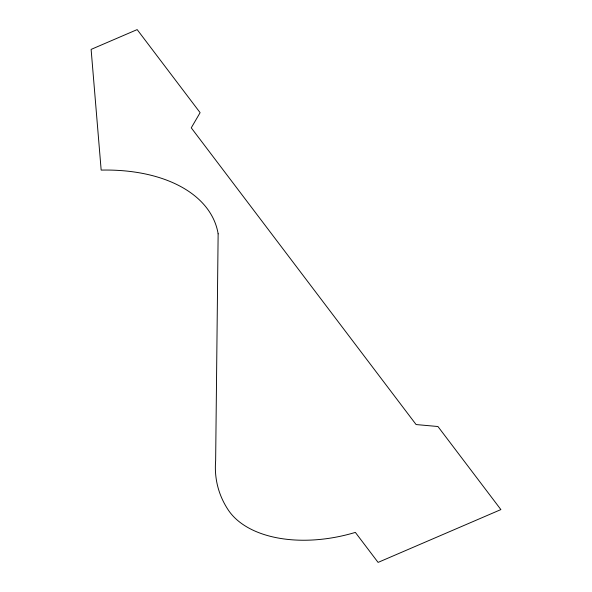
<?xml version="1.0" encoding="UTF-8"?>
<svg xmlns="http://www.w3.org/2000/svg" width="592" height="592" viewBox="0 0 592 592"><rect width="100%" height="100%" fill="white"/><g stroke="black" fill="none" stroke-linecap="round" stroke-linejoin="round"><path stroke-width="0.89" d="M218.137 233.81L215.643 460.761A207.015 124.586 -14.8 0 0 228.186 509.875A112.894 67.939 -14.8 0 0 355.355 532.4L378.088 562.4L500.884 509.586L437.939 426.521L416.095 424.553L191.26 127.842L200.111 112.665L137.166 29.6L91.116 49.402L101.165 170.096A154.49 92.974 -14.8 0 1 218.137 233.81"/></g></svg>
